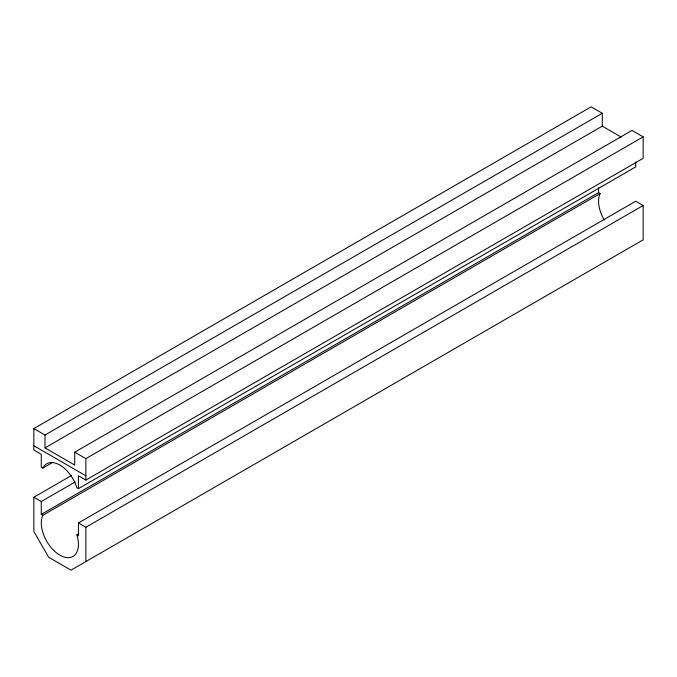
<?xml version="1.0" encoding="UTF-8"?>
<svg xmlns="http://www.w3.org/2000/svg" width="677" height="677" viewBox="0 0 677 677"><rect width="100%" height="100%" fill="white"/><g stroke="black" fill="none" stroke-linecap="round" stroke-linejoin="round"><path stroke-width="1.02" d="M635.72 161.955L635.72 166.897L78.43 488.65L76.882 487.753A26.268 15.165 60 0 0 59.855 465.057A26.268 15.165 60 0 0 42.829 468.095L41.28 467.198L41.28 454.326L33.85 450.036L33.85 428.592L591.139 106.839L602.285 113.279L602.285 126.15L44.995 447.895L44.995 435.023L602.285 113.279M42.829 468.095L51.985 462.814M44.995 447.895L74.715 465.057L74.715 452.185L632.005 130.433L643.15 136.872L643.15 158.325L85.861 480.069L78.43 475.779L78.43 488.65M74.715 452.185L85.861 458.617L643.15 136.872M75.139 481.973L41.28 501.522L41.28 514.385L42.829 515.282A26.268 15.165 60 0 0 59.855 555.14A26.268 15.165 60 0 0 76.882 534.94L78.43 535.837L78.43 522.966L635.72 201.221L643.15 205.512L643.15 239.836L71 570.161L48.71 557.289L33.85 531.547L33.85 497.231L71.364 475.567M41.28 514.385L598.57 192.64L600.118 193.537A26.268 15.165 60 0 0 604.307 220.042M42.829 515.282L600.118 193.537M78.43 522.966L85.861 527.256L643.15 205.512M76.882 534.94L78.667 533.908M602.285 126.15L621.198 137.067M33.85 428.592L44.995 435.023M33.85 445.745L85.861 475.779M33.85 497.231L41.28 501.522M598.57 187.69L598.57 192.64M85.861 458.617L85.861 480.069M85.861 527.256L85.861 561.58"/></g></svg>
